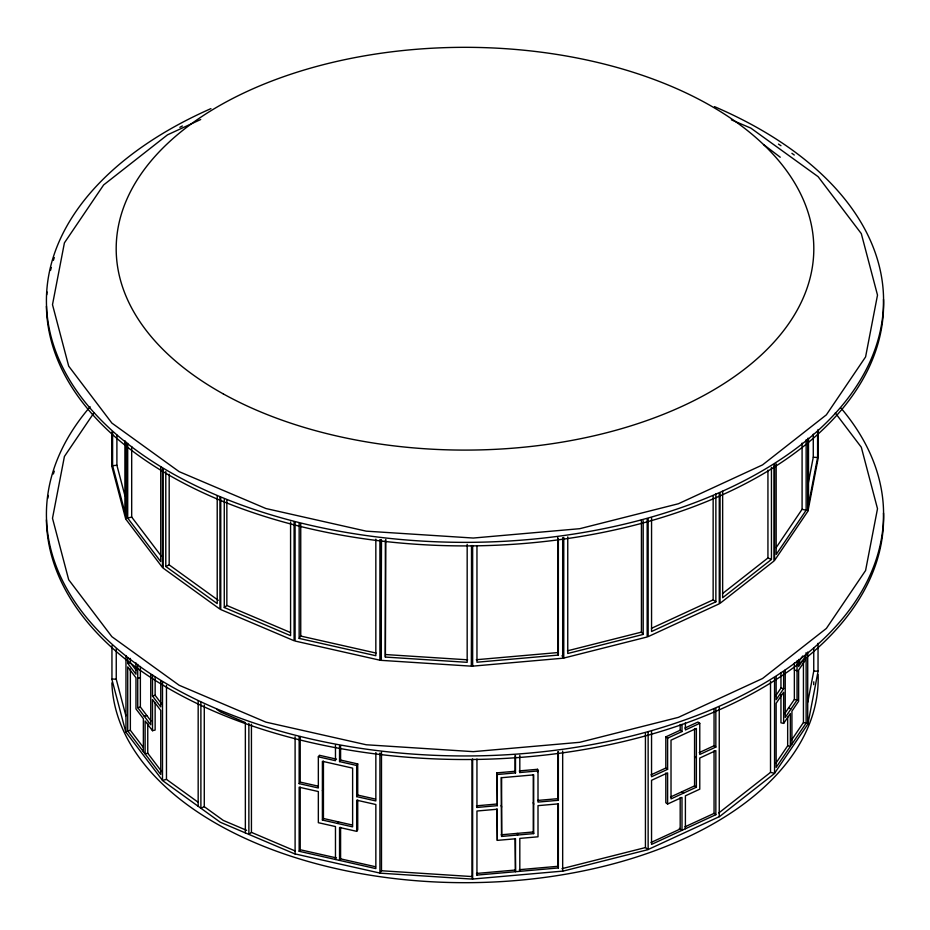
<?xml version="1.0" encoding="UTF-8"?>
<svg xmlns="http://www.w3.org/2000/svg" width="930" height="930" viewBox="0 0 930 930"><rect width="100%" height="100%" fill="white"/><g stroke="black" fill="none" stroke-linecap="round" stroke-linejoin="round"><path stroke-width="1.4" d="M471.987 545.957L471.51 666.171L381.009 660.346L381.486 540.144M467.174 544.317L467.174 662.323L385.346 657.068L385.822 539.423M807.647 486.402L813.273 457.223L813.273 434.194M817.598 431.59L817.598 457.502L808.496 504.746L808.496 438.542M807.763 702.243L813.75 671.169L813.75 648.036M94.023 412.734L64.414 456.467L52.498 518.266L68.692 579.739L111.891 636.701L179.165 685.271L265.91 722.133L366.222 744.767L473.265 751.649L579.75 742.303L678.412 717.356L762.53 678.516L826.375 628.436L865.586 570.52L877.502 508.722L861.308 447.237L835.291 412.932M375.836 539.144L375.836 655.72L299.158 638.41L300.739 636.062L300.739 523.799M295.089 521.893L295.089 641.049L379.905 660.195L381.486 657.847M336.521 759.147L319.385 755.276L318.339 756.822L318.339 787.977L299.158 783.641L300.216 782.095L300.216 736.525M340.589 760.054L357.725 763.925L356.678 765.471L339.543 761.612L340.589 760.054L340.589 745.744M322.396 790.674L323.442 789.117M340.589 827.351L340.589 858.855L339.543 860.401L339.543 827.467L356.678 831.339L356.678 800.184L375.848 804.52L375.848 868.597L299.158 851.287L300.216 849.741L300.216 787.082M322.396 820.039L322.396 761.298L352.621 768.122L352.621 826.863L322.396 820.039L323.442 818.493L323.442 761.147M337.509 823.457L338.555 821.899M375.848 752.533L375.848 800.951L356.678 796.626L357.725 795.08L357.725 763.925M356.678 831.339L357.725 829.793L357.725 800.056M381.486 752.149L381.486 870.747L379.917 873.072L379.917 753.033M776.166 547.607L802.09 509.315L802.09 443.11M806.147 439.704L806.147 510.233L776.166 554.501L776.166 463.838M775.713 695.826L780.956 688.084L780.956 672.506M798.196 662.625L802.695 655.976M783.641 671.692L783.641 688.688L776.143 699.755L776.143 676.97M784.757 713.612L794.36 699.441L794.36 663.078M797.045 660.881L797.045 700.046L785.222 717.495L785.222 669.937M780.956 694.466L780.956 722.796L783.641 723.401L790.337 713.496L790.337 746.43L787.663 745.825L775.829 763.298M791.616 739.989L803.439 722.517L803.439 661.277M791.93 744.081L791.93 711.159L798.626 701.255L798.626 670.112L806.124 659.033L806.124 723.121L776.143 767.401L776.143 703.312L783.641 692.246L783.641 723.401M290.579 521.986L290.579 635.678L224.269 607.499L226.85 605.477L226.85 500.41M251.437 724.226L251.437 832.373L248.868 834.396L248.868 723.354M722.54 593.573L767.936 557.965L767.936 470.173M771.447 467.348L771.447 559.453L722.645 597.746L722.645 491.238M718.797 812.971L770.517 772.388L774.562 773.307L774.562 677.842M200.694 119.517L167.47 134.862L103.625 184.942L64.414 242.858L52.498 304.656L68.692 366.129L111.891 423.092L179.165 471.661L265.91 508.524L366.222 531.158L473.265 538.04L579.75 528.693L678.412 503.746L762.53 464.907L826.375 414.827L865.586 356.911L877.502 295.112L861.308 233.628L818.109 176.665L750.836 128.108L731.375 119.831M165.784 471.475L165.784 566.463L169.19 564.894L218.283 600.327M246.624 830.339L223.34 820.446L204.275 806.682L200.892 808.24L200.892 702.231M651.465 628.331L713.147 599.85L715.867 601.815L651.558 631.505L651.558 517.801M665.822 736.874L680.19 730.236L681.992 731.538L667.612 738.176L665.822 736.874L665.822 768.029L667.612 769.319L651.546 776.748L651.546 731.178M684.91 728.062L697.977 722.029L699.767 723.331L699.767 754.474L715.844 747.057L715.844 708.602M699.767 723.331L685.398 729.969L685.398 722.808M650.977 774.876L665.822 768.029M699.209 752.614L714.054 745.755L715.844 747.057M670.495 797.022L694.571 785.908L696.361 787.198L671.018 798.905L671.018 740.164L696.361 728.457L696.361 787.198M665.822 773.004L665.822 802.741L667.612 804.032L681.992 797.394L681.992 830.327L679.284 828.374M651.012 842.499L680.19 829.025L680.19 797.533M684.864 826.875L714.054 813.401L715.844 814.703L651.546 844.394L651.546 780.305L667.612 772.888L667.612 804.032M127.701 443.238L127.701 518.08L131.688 517.068L161.239 556.035M127.724 657.638L127.724 663.334L130.363 662.66L136.14 670.286M137.733 678.307L140.372 677.633M152.497 674.75L152.497 695.989L155.136 695.326L161.739 704.033M137.733 664.311L137.733 707.672L140.372 707.009L150.939 720.948M144.231 716.251L146.87 715.588M143.359 751.591L143.359 718.658L135.978 708.927L135.978 677.772L127.724 666.891L127.724 730.968L130.363 730.306L143.394 747.488M161.646 771.563L147.754 753.23L145.115 753.893L145.115 720.971L152.497 730.701L155.136 730.038L155.136 703.127M567.405 650.837L641.433 632.121L643.188 634.423L567.753 653.499L567.753 536.924M562.011 655.755L563.766 658.068L647.175 636.98L647.175 519.277M198.044 802.183L166.47 779.387L162.494 780.386L162.494 682.039M562.011 868.655L645.432 847.567L648.14 849.52L648.14 732.375M112.6 432.555L112.6 465.663L116.901 465.279L124.922 495.69M476.3 659.73L557.709 652.581L558.36 655.069L476.962 662.218L476.962 545.643M471.987 663.66L472.649 666.147L562.673 658.242L562.673 537.633M813.75 671.169L818.121 671.123L807.914 724.028L774.353 773.609L719.704 816.482L647.687 849.729L563.231 871.073L472.08 879.083L380.44 873.189L294.566 853.81L220.317 822.26L162.727 780.688L125.748 731.922L111.879 679.295M496.876 772.865L515.069 771.272L515.499 772.911L497.306 774.516L496.876 772.865L497.306 805.671L476.95 807.449L476.52 805.81L496.876 804.02M538.005 770.935L537.575 769.296L519.382 770.889L519.812 772.539L538.005 770.935L538.005 802.09L558.36 800.3L558.36 751.882M537.575 800.451L557.919 798.661L558.36 800.3M501.177 834.791L533.262 831.978L533.692 833.617L501.619 836.442L501.177 777.445M496.876 808.995L497.306 840.371L515.499 838.779L515.499 871.712L515.069 838.569M515.069 870.062L476.52 873.456L476.95 875.095L558.36 867.946L558.36 803.869L538.005 805.647L538.005 836.802L519.812 838.395L519.812 871.329L519.382 869.69L557.919 866.307L558.36 867.946M813.273 457.223L817.598 457.502M385.822 654.569L467.662 659.823M125.876 715.775L116.25 679.249L111.949 678.97L111.949 645.711M381.486 870.747L471.987 876.56L472.638 879.036L472.638 758.985M802.09 509.315L806.147 510.233M794.36 670.065L797.045 670.669M780.956 688.084L783.641 688.688M794.36 699.441L797.045 700.046M788.454 708.16L791.139 708.765M803.439 722.517L806.124 723.121M300.739 636.062L376.034 653.058M318.339 756.822L335.474 760.694L335.474 744.942M300.216 782.095L318.014 786.117M357.725 795.08L375.534 799.103M323.442 818.493L352.296 825.003M300.216 849.741L336.521 857.937M340.589 858.855L375.499 866.737M767.936 557.965L771.447 559.453M226.85 605.477L290.52 632.528M251.437 832.373L295.345 851.043M694.571 756.532L696.361 757.834M681.899 791.756L683.69 793.058M165.784 566.463L217.213 603.593L217.213 495.644M216.597 709.206L220.77 712.089L245.357 722.54L245.357 832.896M763.53 144.534L780.247 157.217M127.701 518.08L160.727 561.627L160.727 466.639M127.724 663.334L135.978 674.215L135.978 662.892M152.497 695.989L160.751 706.881L160.751 681.248M137.733 707.672L150.741 724.83L150.741 674.483M127.724 730.968L160.751 774.516L160.751 710.439L152.497 699.546L152.497 730.701M533.262 802.602L533.692 804.252M517.22 833.385L517.65 835.024M501.177 805.427L501.619 807.066M112.6 465.663L124.98 512.651L124.98 440.692M818.086 429.497L818.086 458.56L808.007 510.803L808.007 438.146M818.04 643.316L818.04 670.797M807.74 438.786L807.74 511.442L774.585 560.406L774.585 464.5M807.717 652.023L807.717 724.342M806.124 652.628L806.124 655.476L798.626 666.543L798.626 659.463M787.663 717.193L787.663 745.825M774.039 465.081L774.039 560.988L720.064 603.326L720.064 492.888M770.517 681.272L770.517 772.388M719.274 493.365L719.274 603.803L648.152 636.632L648.152 518.928M719.25 706.765L719.25 816.691M715.867 493.877L715.867 601.815M715.844 814.703L715.844 750.615L699.767 758.043L699.767 789.186L685.398 795.824L685.398 828.758M714.054 708.73L714.054 745.755M714.054 750.742L714.054 813.401M713.147 496.225L713.147 599.85M694.571 728.562L694.571 785.908M681.992 724.377L681.992 731.538M680.19 724.505L680.19 730.236M667.612 738.176L667.612 769.319M645.432 733.305L645.432 847.567M643.188 520.73L643.188 634.423M641.433 519.858L641.433 632.121M563.766 537.459L563.766 658.068M562.673 751.08L562.673 871.131M558.36 538.493L558.36 655.069M557.919 751.661L557.919 798.661M557.919 803.648L557.919 866.307M557.709 537.435L557.709 652.581M537.575 769.296L537.575 772.133M533.692 833.617L533.692 774.876L501.619 777.701L501.619 836.442M533.262 774.632L533.262 831.978M519.812 755.358L519.812 772.539M515.499 755.73L515.499 772.911M515.069 755.52L515.069 771.272M497.306 774.516L497.306 805.671M497.306 840.371L497.306 809.228L476.95 811.018L476.95 875.095M476.95 759.031L476.95 807.449M472.649 545.538L472.649 666.147M471.987 759.415L471.987 876.56M471.51 545.561L471.51 666.171M385.346 540.493L385.346 657.068M381.009 539.737L381.009 660.346M379.905 539.586L379.905 660.195M356.678 765.471L356.678 796.626M339.543 745.86L339.543 761.612M335.474 859.483L335.474 826.549L318.339 822.69L318.339 791.535L299.158 787.21L299.158 851.287M299.158 523.264L299.158 638.41M299.158 736.653L299.158 783.641M295.101 736.781L295.101 853.938M294.089 521.579L294.089 640.735L220.759 609.569L220.759 497.678M224.269 499.561L224.269 607.499M219.933 497.225L219.933 609.115L163.064 568.056L163.064 469.243M204.275 705.021L204.275 806.682M198.171 700.999L198.171 806.275M169.19 474.219L169.19 564.894M166.47 685.375L166.47 779.387M162.471 468.685L162.471 567.498L125.945 519.335L125.945 442.32M155.136 676.912L155.136 695.326M147.754 723.168L147.754 753.23M140.372 666.45L140.372 707.009M131.688 446.551L131.688 517.068M130.363 658.394L130.363 662.66M130.363 669.065L130.363 730.306M125.969 655.569L125.969 732.224M125.631 441.692L125.631 518.707L111.937 466.732L111.937 431.857M116.901 435.054L116.901 465.279M116.25 648.873L116.25 679.249M111.914 432.648L111.914 466.07M813.785 681.806A348.82 201.392 0 0 1 813.669 684.654M818.121 674.68A353.191 203.914 0 0 1 472.08 882.64A353.191 203.914 0 0 1 111.879 682.853M883.5 299.402A418.581 241.672 0 0 1 470.929 545.887A418.581 241.672 0 0 1 46.43 306.237M46.733 294.775A418.581 241.672 0 0 1 46.965 291.904M50.557 270.339A418.581 241.672 0 0 1 51.29 267.48M53.37 260.377A418.581 241.672 0 0 1 54.3 257.552M179.874 127.305A418.581 241.672 0 0 1 182.361 125.992M778.468 144.092A418.581 241.672 0 0 1 780.967 145.731M791.907 153.311A418.581 241.672 0 0 1 794.267 155.031M714.449 106.625A418.581 241.672 0 0 1 776.411 462.175A418.581 241.672 0 0 1 157.484 464.64A418.581 241.672 0 0 1 210.924 108.624M883.5 513.011A418.581 241.672 0 0 1 470.929 759.496A418.581 241.672 0 0 1 46.43 519.847M47.79 498.317A418.581 241.672 0 0 1 48.221 495.434M53.37 473.986A418.581 241.672 0 0 1 54.3 471.161M841.022 408.119A418.581 241.672 0 0 1 463.698 755.962A418.581 241.672 0 0 1 90.129 406.77M223.34 393.936A348.82 201.392 0 0 0 803.671 296.914A348.82 201.392 0 0 0 367.989 55.265A348.82 201.392 0 0 0 223.34 393.936"/></g></svg>
